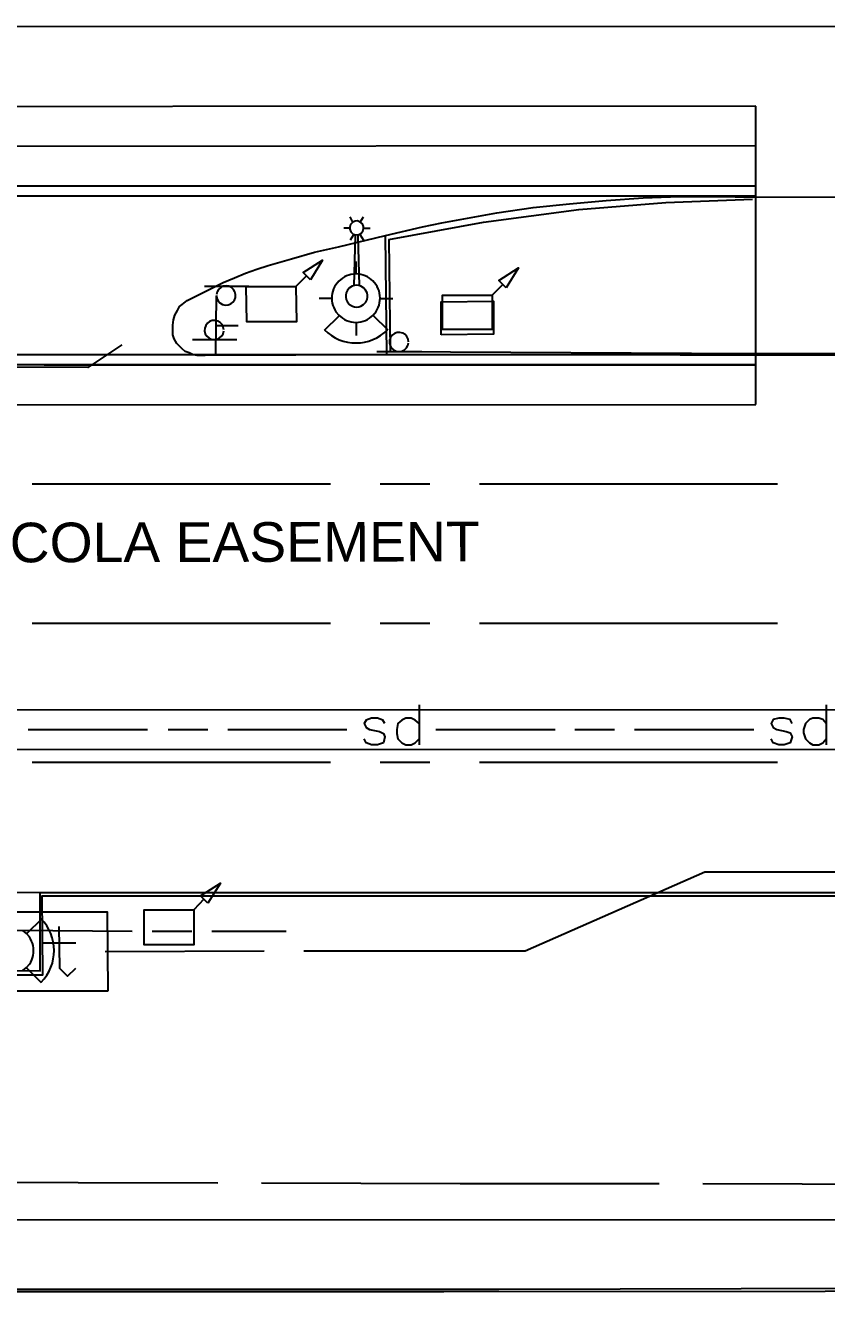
# Model space of a CAD drawing. Header units: feet. Extents: x 0 to 650, y -1 to 438.
# Drawn here: x 374.5 to 414.8, y 231 to 294.7 of the extents above; entities that cross this region are included whole.
import ezdxf

# ---------------------------------------------------------------- set-up
doc = ezdxf.new("R2010")
doc.units = ezdxf.units.FT
for name, color, linetype in [('AGUA', 5, 'CONTINUOUS'), ('ANOTACION', 8, 'CONTINUOUS'), ('DRENAJE_PLUVIAL', 3, 'CONTINUOUS'), ('DRENAJE_PLUVIAL_ABANDONADO', 8, 'CONTINUOUS'), ('EJE_VIA', 7, 'CONTINUOUS'), ('ELECTRICO', 1, 'CONTINUOUS'), ('ESTRUCTURAS', 7, 'CONTINUOUS'), ('METRO_RW', 140, 'CONTINUOUS'), ('TELECOM', 30, 'CONTINUOUS'), ('TELECOM_ABANDONADO', 8, 'CONTINUOUS'), ('TOPO', 8, 'CONTINUOUS')]:
    doc.layers.add(name, color=color, linetype=linetype)
doc.styles.add('CAD_TEXT', font='Arial')

msp = doc.modelspace()

# ---------------------------------------------------------------- linework, layer by layer
at = {"layer": 'AGUA'}
for p, q in [((373.867, 249.167), (379.867, 249.133)), ((380.867, 249.133), (382.867, 249.133)), ((383.867, 249.133), (387.6, 249.133))]:
    msp.add_line(p, q, dxfattribs=at)
at = {"layer": 'DRENAJE_PLUVIAL'}
msp.add_line((259.333, 258.2), (531.467, 258.333), dxfattribs=at)
at = {"layer": 'DRENAJE_PLUVIAL_ABANDONADO'}
for p, q in [((394.3, 260.5), (394.3, 258.5)), ((414.767, 260.5), (414.767, 258.5)), ((259.333, 260.2), (531.467, 260.333)), ((374.633, 259.267), (380.633, 259.267)), ((381.667, 259.267), (383.667, 259.267)), ((384.667, 259.267), (390.667, 259.267)), ((395.133, 259.267), (401.133, 259.267)), ((402.133, 259.267), (404.133, 259.267)), ((405.133, 259.267), (411.133, 259.267))]:
    msp.add_line(p, q, dxfattribs=at)
for points in [[(392.567, 259.567), (392.467, 259.733), (392.2, 259.833), (391.9, 259.833), (391.633, 259.733), (391.533, 259.567), (391.633, 259.367), (391.8, 259.267), (392.3, 259.167), (392.5, 259.067), (392.567, 258.9), (392.5, 258.6), (392.2, 258.5), (391.9, 258.5), (391.633, 258.6), (391.533, 258.8)], [(394.3, 259.567), (394.1, 259.733), (393.9, 259.833), (393.633, 259.833), (393.433, 259.733), (393.233, 259.567), (393.167, 259.267), (393.167, 259.067), (393.233, 258.8), (393.433, 258.6), (393.633, 258.5), (393.9, 258.5), (394.1, 258.6), (394.3, 258.8)], [(413.067, 259.567), (412.967, 259.767), (412.667, 259.833), (412.4, 259.833), (412.1, 259.767), (412, 259.567), (412.1, 259.367), (412.3, 259.267), (412.767, 259.167), (412.967, 259.1), (413.067, 258.9), (412.967, 258.6), (412.667, 258.5), (412.4, 258.5), (412.1, 258.6), (412, 258.8)], [(414.767, 259.567), (414.6, 259.767), (414.4, 259.833), (414.1, 259.833), (413.933, 259.767), (413.733, 259.567), (413.633, 259.267), (413.633, 259.1), (413.733, 258.8), (413.933, 258.6), (414.1, 258.5), (414.4, 258.5), (414.6, 258.6), (414.767, 258.8)]]:
    msp.add_lwpolyline(points, dxfattribs=at)
at = {"layer": 'EJE_VIA'}
for p, q in [((411.233, 275.6), (411.233, 290.6)), ((411.233, 288.6), (355.833, 288.567)), ((373.167, 286.6), (411.233, 286.6)), ((373.167, 286.1), (411.233, 286.1)), ((385.733, 281.533), (383.5, 281.533)), ((384.067, 278.067), (384.1, 281.067)), ((384.067, 279.567), (385.2, 279.567)), ((382.9, 278.867), (385.133, 278.867)), ((392.167, 278.267), (394.433, 278.267)), ((411.233, 278.1), (373.167, 278.1)), ((411.233, 277.6), (373.167, 277.6)), ((375.433, 277.6), (411.233, 277.6)), ((352.833, 275.567), (411.233, 275.6)), ((352.833, 275.567), (411.233, 275.6)), ((389.833, 264.6), (374.833, 264.6)), ((394.833, 264.6), (392.333, 264.6)), ((412.333, 264.6), (397.333, 264.6))]:
    msp.add_line(p, q, dxfattribs=at)
for points in [[(411.233, 290.6), (352.533, 290.567), (347.833, 285.9), (347.833, 277.5), (350.033, 277.5)], [(384.1, 281.082), (384.122, 280.938), (384.183, 280.812), (384.277, 280.709), (384.396, 280.637), (384.535, 280.602), (384.682, 280.61), (384.815, 280.659), (384.926, 280.743), (385.009, 280.854), (385.057, 280.987), (385.064, 281.134), (385.028, 281.273), (384.955, 281.392), (384.852, 281.485), (384.726, 281.545), (384.582, 281.567), (384.438, 281.545), (384.312, 281.483), (384.209, 281.39), (384.137, 281.27), (384.102, 281.131)], [(384.467, 279.351), (384.445, 279.495), (384.383, 279.621), (384.29, 279.724), (384.17, 279.796), (384.031, 279.831), (383.885, 279.823), (383.752, 279.774), (383.641, 279.691), (383.558, 279.579), (383.51, 279.446), (383.503, 279.299), (383.539, 279.161), (383.611, 279.041), (383.714, 278.948), (383.841, 278.888), (383.985, 278.867), (384.128, 278.889), (384.255, 278.95), (384.357, 279.044), (384.429, 279.163), (384.464, 279.302)], [(393.767, 278.751), (393.745, 278.895), (393.683, 279.021), (393.59, 279.124), (393.47, 279.196), (393.331, 279.231), (393.185, 279.223), (393.052, 279.174), (392.941, 279.091), (392.858, 278.979), (392.81, 278.846), (392.803, 278.699), (392.839, 278.561), (392.911, 278.441), (393.014, 278.348), (393.141, 278.288), (393.285, 278.267), (393.428, 278.289), (393.555, 278.35), (393.657, 278.444), (393.729, 278.563), (393.764, 278.702)]]:
    msp.add_lwpolyline(points, dxfattribs=at)
at = {"layer": 'ELECTRICO'}
for p, q in [((390.967, 284.767), (390.833, 285.033)), ((391.333, 284.767), (391.5, 285.033)), ((390.8, 284.467), (390.5, 284.467)), ((391, 284.133), (390.833, 283.867)), ((391.033, 281.567), (391.1, 284.1)), ((391.3, 281.567), (391.233, 284.1)), ((391.333, 284.133), (391.5, 283.867)), ((391.533, 284.467), (391.833, 284.467))]:
    msp.add_line(p, q, dxfattribs=at)
for points in [[(391.151, 284.133), (391.255, 284.149), (391.373, 284.214), (391.458, 284.317), (391.498, 284.449), (391.493, 284.555), (391.44, 284.68), (391.316, 284.792), (391.185, 284.832), (391.078, 284.826), (390.953, 284.773), (390.842, 284.649), (390.802, 284.518), (390.807, 284.412), (390.86, 284.287), (390.984, 284.175), (391.115, 284.135)], [(391.152, 280.5), (391.262, 280.511), (391.366, 280.544), (391.501, 280.627), (391.607, 280.744), (391.676, 280.888), (391.697, 280.995), (391.697, 281.108), (391.675, 281.215), (391.605, 281.359), (391.499, 281.475), (391.363, 281.557), (391.259, 281.589), (391.148, 281.6), (391.038, 281.588), (390.934, 281.556), (390.799, 281.473), (390.693, 281.356), (390.624, 281.212), (390.603, 281.105), (390.603, 280.992), (390.625, 280.885), (390.695, 280.741), (390.801, 280.625), (390.937, 280.543), (391.041, 280.511), (391.152, 280.5)]]:
    msp.add_lwpolyline(points, dxfattribs=at)
at = {"layer": 'ESTRUCTURAS'}
for p, q in [((391.133, 282.167), (391.133, 282.8)), ((389.9, 280.933), (389.267, 280.933)), ((392.333, 280.933), (392.967, 280.933)), ((389.533, 279.333), (390.267, 280.067)), ((391.133, 279.733), (391.133, 279.067)), ((392.733, 279.333), (392, 280.067)), ((375.3, 249.733), (374.567, 249)), ((375.3, 246.533), (374.567, 247.267))]:
    msp.add_line(p, q, dxfattribs=at)
for points in [[(388.833, 281.867), (388.467, 282.233), (389.433, 282.867), (388.833, 281.867)], [(388.633, 282.067), (388.1, 281.533), (388.133, 279.767), (385.633, 279.767), (385.6, 281.533), (388.1, 281.533)], [(391.12, 279.733), (391.245, 279.74), (391.365, 279.759), (391.482, 279.789), (391.593, 279.83), (391.7, 279.882), (391.8, 279.943), (391.979, 280.092), (392.128, 280.273), (392.188, 280.373), (392.239, 280.48), (392.28, 280.592), (392.309, 280.708), (392.327, 280.829), (392.333, 280.954), (392.327, 281.078), (392.308, 281.199), (392.278, 281.315), (392.236, 281.427), (392.185, 281.533), (392.124, 281.633), (391.975, 281.813), (391.794, 281.961), (391.694, 282.021), (391.587, 282.072), (391.475, 282.113), (391.358, 282.143), (391.238, 282.161), (391.113, 282.167), (390.989, 282.16), (390.868, 282.141), (390.752, 282.111), (390.64, 282.07), (390.534, 282.018), (390.434, 281.957), (390.254, 281.808), (390.106, 281.627), (390.045, 281.527), (389.994, 281.42), (389.954, 281.308), (389.924, 281.192), (389.906, 281.071), (389.9, 280.946), (389.907, 280.822), (389.925, 280.701), (389.956, 280.585), (389.997, 280.473), (390.049, 280.367), (390.11, 280.267), (390.259, 280.087), (390.439, 279.939), (390.54, 279.879), (390.646, 279.828), (390.758, 279.787), (390.875, 279.757), (390.996, 279.739), (391.12, 279.733)], [(398.667, 281.467), (398.3, 281.833), (399.3, 282.467), (398.667, 281.467)], [(398.5, 281.633), (397.967, 281.1), (397.967, 279.367), (395.467, 279.367), (395.467, 281.1), (397.967, 281.1)], [(395.4, 279.1), (395.4, 280.767), (398.033, 280.8), (398.033, 279.133), (395.4, 279.1)], [(389.53, 279.354), (389.702, 279.2), (389.884, 279.067), (390.076, 278.954), (390.276, 278.862), (390.482, 278.791), (390.693, 278.74), (390.907, 278.71), (391.123, 278.7), (391.339, 278.711), (391.553, 278.742), (391.763, 278.795), (391.969, 278.867), (392.169, 278.96), (392.36, 279.074), (392.542, 279.209), (392.712, 279.364)], [(383.667, 250.533), (383.3, 250.9), (384.3, 251.533), (383.667, 250.533)], [(383.467, 250.733), (382.967, 250.2), (382.967, 248.433), (380.467, 248.433), (380.467, 250.2), (382.967, 250.2)], [(375.279, 246.564), (375.433, 246.735), (375.566, 246.917), (375.679, 247.109), (375.771, 247.309), (375.843, 247.516), (375.893, 247.727), (375.924, 247.941), (375.933, 248.156), (375.922, 248.372), (375.891, 248.586), (375.839, 248.797), (375.766, 249.003), (375.673, 249.202), (375.559, 249.393), (375.425, 249.575), (375.27, 249.746)], [(374.9, 248.154), (374.893, 248.278), (374.875, 248.399), (374.844, 248.515), (374.803, 248.627), (374.751, 248.733), (374.69, 248.833), (374.541, 249.013), (374.361, 249.161)], [(374.366, 247.143), (374.546, 247.292), (374.694, 247.473), (374.755, 247.573), (374.806, 247.68), (374.846, 247.792), (374.876, 247.908), (374.894, 248.029), (374.9, 248.154)]]:
    msp.add_lwpolyline(points, dxfattribs=at)
at = {"layer": 'METRO_RW'}
for p, q in [((531.467, 294.667), (332.8, 294.567)), ((389.833, 271.6), (374.833, 271.6)), ((394.833, 271.6), (392.333, 271.6)), ((412.333, 271.6), (397.333, 271.6)), ((389.833, 264.6), (374.833, 264.6)), ((394.833, 264.6), (392.333, 264.6)), ((412.333, 264.6), (397.333, 264.6)), ((389.833, 257.6), (374.833, 257.6)), ((394.833, 257.6), (392.333, 257.6)), ((412.333, 257.6), (397.333, 257.6)), ((531.467, 234.667), (331.767, 234.567))]:
    msp.add_line(p, q, dxfattribs=at)
at = {"layer": 'TELECOM'}
for p, q in [((408.667, 252.1), (427.3, 252.133)), ((399.633, 248.133), (408.667, 252.1)), ((375.367, 248.533), (377.033, 248.533)), ((378.5, 248.1), (386.5, 248.133)), ((388.5, 248.133), (399.633, 248.133)), ((378.633, 246.1), (373.367, 246.1))]:
    msp.add_line(p, q, dxfattribs=at)
at = {"layer": 'TELECOM_ABANDONADO'}
for points in [[(373.367, 250.1), (378.6, 250.1), (378.633, 246.1)], [(376.167, 249.367), (376.2, 247.267), (376.6, 246.867), (377.033, 247.267)]]:
    msp.add_lwpolyline(points, dxfattribs=at)
at = {"layer": 'TOPO'}
msp.add_line((392.667, 278.1), (392.6, 284.1), dxfattribs=at)
for points in [[(422.167, 278.067), (392.667, 278.1), (383.533, 278.067), (383.333, 278.067), (383.133, 278.067), (382.933, 278.1), (382.733, 278.2), (382.533, 278.267), (382.367, 278.4), (382.233, 278.533), (382.1, 278.667), (381.967, 278.9), (381.9, 279.1), (381.9, 279.367), (381.9, 279.6), (381.933, 279.867), (382, 280.1), (382.133, 280.333), (382.233, 280.533), (382.367, 280.633), (382.633, 280.833), (382.767, 280.9), (383.367, 281.2), (383.9, 281.467), (384.433, 281.733), (385, 281.967), (385.567, 282.2), (386.133, 282.4), (386.7, 282.6), (387.867, 282.933), (389.033, 283.267), (390.233, 283.533), (392.6, 284.1), (394.467, 284.533), (395.433, 284.733), (396.367, 284.9), (398.2, 285.233), (400.033, 285.5), (401.867, 285.7), (403.7, 285.867), (405.567, 286), (407.4, 286.067), (409.267, 286.067), (411.1, 286.033), (430.9, 286.067)], [(392.767, 283.9), (397.533, 284.767), (402.333, 285.4), (406.7, 285.767), (411.067, 285.933)], [(392.767, 283.9), (392.833, 278.267), (411.033, 278.167), (446.833, 278.233)], [(379.333, 278.6), (377.633, 277.467), (335.867, 277.5)], [(372.6, 231), (370, 231.033), (368.633, 231.033), (368.6, 238.6), (368.633, 243.633), (368.6, 251.033), (372.533, 251.1), (375.233, 251.067), (418.167, 251.067), (453.433, 251.067), (480.667, 251.067), (515.533, 251.2), (531.467, 251.067)], [(368.733, 231.067), (368.733, 250.8), (372.4, 250.833), (372.4, 246.933), (375.367, 246.933), (375.333, 250.9), (399.933, 250.9), (429.733, 250.9), (464.9, 250.867), (502.2, 250.9), (531.467, 250.967)], [(372.533, 251.1), (372.633, 247.167), (375.233, 247.133), (375.233, 251.067)], [(369.967, 246.6), (370.1, 236.5), (384.167, 236.467)], [(386.367, 236.467), (396.367, 236.433), (406.367, 236.433)], [(408.567, 236.433), (418.567, 236.4), (428.567, 236.367)], [(368.733, 231.067), (369.8, 231.1), (369.833, 235.067), (372.767, 235.167), (372.7, 231.133), (398.3, 231.133), (434.9, 231.233), (467.567, 231.233), (501.967, 231.333), (531.467, 231.267)], [(395.533, 231), (372.6, 231), (372.667, 235), (370, 235.033), (370, 231.033)], [(531.467, 231.167), (502.233, 231.133), (467.967, 231.067), (433.9, 231.033), (395.533, 231)]]:
    msp.add_lwpolyline(points, dxfattribs=at)

# ---------------------------------------------------------------- texts
at = {"layer": 'ANOTACION', "style": 'CAD_TEXT'}
msp.add_text('COLA EASEMENT', height=1.99071, rotation=0.12662, dxfattribs=at).set_placement((373.7, 267.667))

doc.saveas('drawing.dxf')
